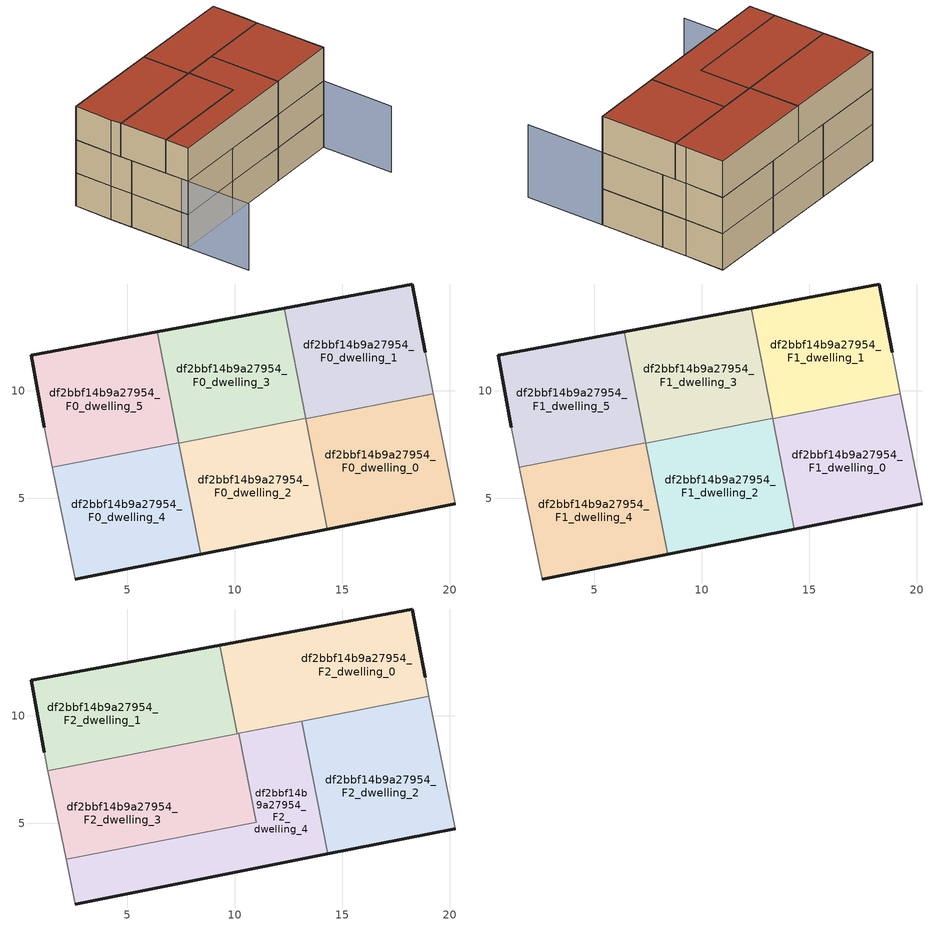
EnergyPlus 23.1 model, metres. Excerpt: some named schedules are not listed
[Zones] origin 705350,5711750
df2bbf14b9a27954_F0_dwelling_0
 floor ground (EU_floor_Construction): 20.24,4.75 19.23,9.86 13.31,8.7 14.3,3.58 z0
 wall outside (EU_wall_Construction): 20.24,4.75 14.3,3.58 z0:3
 wall adiabatic (EU_wall_Construction): 19.23,9.86 20.24,4.75 z0:3
 wall to df2bbf14b9a27954_F0_dwelling_1 (EU_wall_Construction): 13.31,8.7 19.23,9.86 z0:3
 wall to df2bbf14b9a27954_F0_dwelling_2 (EU_wall_Construction): 14.3,3.58 13.31,8.7 z0:3
df2bbf14b9a27954_F0_dwelling_1
 floor ground (EU_floor_Construction): 19.23,9.86 18.85,11.8 18.25,14.96 12.3,13.85 13.31,8.7 z0
 wall outside (EU_wall_Construction): 12.3,13.85 18.25,14.96 18.85,11.8 z0:3
 wall adiabatic (EU_wall_Construction): 18.85,11.8 19.23,9.86 z0:3
 wall to df2bbf14b9a27954_F0_dwelling_3 (EU_wall_Construction): 13.3,8.72 12.3,13.85 z0:3
 wall to df2bbf14b9a27954_F0_dwelling_2 (EU_wall_Construction): 13.3,8.7 13.3,8.72 z0:3
df2bbf14b9a27954_F0_dwelling_2
 floor ground (EU_floor_Construction): 14.3,3.58 13.3,8.72 7.41,7.57 8.41,2.41 z0
 wall outside (EU_wall_Construction): 14.3,3.58 8.41,2.41 z0:3
 wall to df2bbf14b9a27954_F0_dwelling_3 (EU_wall_Construction): 7.41,7.57 13.3,8.72 z0:3
 wall to df2bbf14b9a27954_F0_dwelling_4 (EU_wall_Construction): 8.41,2.41 7.41,7.57 z0:3
df2bbf14b9a27954_F0_dwelling_3
 floor ground (EU_floor_Construction): 13.3,8.72 12.3,13.85 6.4,12.74 7.41,7.57 z0
 wall outside (EU_wall_Construction): 6.4,12.74 12.3,13.85 z0:3
 wall to df2bbf14b9a27954_F0_dwelling_5 (EU_wall_Construction): 7.4,7.59 6.4,12.74 z0:3
 wall to df2bbf14b9a27954_F0_dwelling_4 (EU_wall_Construction): 7.4,7.57 7.4,7.59 z0:3
df2bbf14b9a27954_F0_dwelling_4
 floor ground (EU_floor_Construction): 8.41,2.41 7.4,7.59 1.52,6.44 2.59,1.25 z0
 wall outside (EU_wall_Construction): 8.41,2.41 2.59,1.25 z0:3
 wall adiabatic (EU_wall_Construction): 2.59,1.25 1.52,6.44 z0:3
 wall to df2bbf14b9a27954_F0_dwelling_5 (EU_wall_Construction): 1.52,6.44 7.4,7.59 z0:3
df2bbf14b9a27954_F0_dwelling_5
 floor ground (EU_floor_Construction): 7.4,7.59 6.4,12.74 0.55,11.64 1.14,8.31 1.52,6.44 z0
 wall outside (EU_wall_Construction): 1.14,8.31 0.55,11.64 6.4,12.74 z0:3
 wall adiabatic (EU_wall_Construction): 1.52,6.44 1.14,8.31 z0:3
df2bbf14b9a27954_F1_dwelling_0
 floor to df2bbf14b9a27954_F0_dwelling_0 (EU_floor_Construction): 20.24,4.75 19.23,9.86 13.31,8.7 14.3,3.58 z3
 wall outside (EU_wall_Construction): 20.24,4.75 14.3,3.58 z3:6
 wall adiabatic (EU_wall_Construction): 19.23,9.86 20.24,4.75 z3:6
 wall to df2bbf14b9a27954_F1_dwelling_1 (EU_wall_Construction): 13.31,8.7 19.23,9.86 z3:6
 wall to df2bbf14b9a27954_F1_dwelling_2 (EU_wall_Construction): 14.3,3.58 13.31,8.7 z3:6
df2bbf14b9a27954_F1_dwelling_1
 floor to df2bbf14b9a27954_F0_dwelling_1 (EU_floor_Construction): 19.23,9.86 18.85,11.8 18.25,14.96 12.3,13.85 13.31,8.7 z3
 wall outside (EU_wall_Construction): 12.3,13.85 18.25,14.96 18.85,11.8 z3:6
 wall adiabatic (EU_wall_Construction): 18.85,11.8 19.23,9.86 z3:6
 wall to df2bbf14b9a27954_F1_dwelling_3 (EU_wall_Construction): 13.3,8.72 12.3,13.85 z3:6
 wall to df2bbf14b9a27954_F1_dwelling_2 (EU_wall_Construction): 13.3,8.7 13.3,8.72 z3:6
df2bbf14b9a27954_F1_dwelling_2
 floor to df2bbf14b9a27954_F0_dwelling_2 (EU_floor_Construction): 14.3,3.58 13.3,8.72 7.41,7.57 8.41,2.41 z3
 wall outside (EU_wall_Construction): 14.3,3.58 8.41,2.41 z3:6
 wall to df2bbf14b9a27954_F1_dwelling_3 (EU_wall_Construction): 7.41,7.57 13.3,8.72 z3:6
 wall to df2bbf14b9a27954_F1_dwelling_4 (EU_wall_Construction): 8.41,2.41 7.41,7.57 z3:6
df2bbf14b9a27954_F1_dwelling_3
 floor to df2bbf14b9a27954_F0_dwelling_3 (EU_floor_Construction): 13.3,8.72 12.3,13.85 6.4,12.74 7.41,7.57 z3
 wall outside (EU_wall_Construction): 6.4,12.74 12.3,13.85 z3:6
 wall to df2bbf14b9a27954_F1_dwelling_5 (EU_wall_Construction): 7.4,7.59 6.4,12.74 z3:6
 wall to df2bbf14b9a27954_F1_dwelling_4 (EU_wall_Construction): 7.4,7.57 7.4,7.59 z3:6
df2bbf14b9a27954_F1_dwelling_4
 floor to df2bbf14b9a27954_F0_dwelling_4 (EU_floor_Construction): 8.41,2.41 7.4,7.59 1.52,6.44 2.59,1.25 z3
 wall outside (EU_wall_Construction): 8.41,2.41 2.59,1.25 z3:6
 wall adiabatic (EU_wall_Construction): 2.59,1.25 1.52,6.44 z3:6
 wall to df2bbf14b9a27954_F1_dwelling_5 (EU_wall_Construction): 1.52,6.44 7.4,7.59 z3:6
df2bbf14b9a27954_F1_dwelling_5
 floor to df2bbf14b9a27954_F0_dwelling_5 (EU_floor_Construction): 7.4,7.59 6.4,12.74 0.55,11.64 1.14,8.31 1.52,6.44 z3
 wall outside (EU_wall_Construction): 1.14,8.31 0.55,11.64 6.4,12.74 z3:6
 wall adiabatic (EU_wall_Construction): 1.52,6.44 1.14,8.31 z3:6
df2bbf14b9a27954_F2_dwelling_0
 floor to df2bbf14b9a27954_F1_dwelling_1 (EU_floor_Construction): 19.02,10.9 18.85,11.8 18.25,14.96 12.3,13.85 13.1,9.75 z6
 floor to df2bbf14b9a27954_F1_dwelling_3 (EU_floor_Construction): 13.1,9.75 12.3,13.85 9.31,13.28 10.11,9.17 z6
 wall outside (EU_wall_Construction): 9.31,13.28 18.25,14.96 18.85,11.8 z6:9
 wall adiabatic (EU_wall_Construction): 18.85,11.8 19.02,10.9 z6:9
 wall to df2bbf14b9a27954_F2_dwelling_1 (EU_wall_Construction): 10.11,9.17 9.31,13.28 z6:9
 wall to df2bbf14b9a27954_F2_dwelling_2 (EU_wall_Construction): 19.02,10.9 13.12,9.75 z6:9
 wall to df2bbf14b9a27954_F2_dwelling_4 (EU_wall_Construction): 13.12,9.75 10.18,9.18 z6:9
 wall to df2bbf14b9a27954_F2_dwelling_3 (EU_wall_Construction): 10.18,9.18 10.11,9.17 z6:9
 roof outside (EU_roof_Construction): 18.25,14.96 18.85,11.8 19.02,10.9 10.11,9.17 9.31,13.28 z9
df2bbf14b9a27954_F2_dwelling_1
 floor to df2bbf14b9a27954_F1_dwelling_5 (EU_floor_Construction): 7.2,8.6 6.4,12.74 0.55,11.64 1.14,8.31 1.32,7.45 z6
 floor to df2bbf14b9a27954_F1_dwelling_3 (EU_floor_Construction): 10.11,9.17 9.31,13.28 6.4,12.74 7.2,8.6 z6
 wall outside (EU_wall_Construction): 1.14,8.31 0.55,11.64 9.31,13.28 z6:9
 wall adiabatic (EU_wall_Construction): 1.32,7.45 1.14,8.31 z6:9
 wall to df2bbf14b9a27954_F2_dwelling_3 (EU_wall_Construction): 10.11,9.17 1.32,7.45 z6:9
 roof outside (EU_roof_Construction): 9.31,13.28 10.11,9.17 1.32,7.45 1.14,8.31 0.55,11.64 z9
df2bbf14b9a27954_F2_dwelling_2
 floor to df2bbf14b9a27954_F1_dwelling_0 (EU_floor_Construction): 20.24,4.75 19.23,9.86 13.32,8.71 14.32,3.58 z6
 floor to df2bbf14b9a27954_F1_dwelling_1 (EU_floor_Construction): 19.23,9.86 19.02,10.9 13.12,9.75 13.32,8.71 z6
 wall outside (EU_wall_Construction): 20.24,4.75 14.32,3.58 z6:9
 wall to df2bbf14b9a27954_F2_dwelling_4 (EU_wall_Construction): 14.32,3.58 13.12,9.75 z6:9
 wall adiabatic (EU_wall_Construction): 19.02,10.9 20.24,4.75 z6:9
 roof outside (EU_roof_Construction): 19.02,10.9 20.24,4.75 14.32,3.58 13.12,9.75 z9
df2bbf14b9a27954_F2_dwelling_3
 floor to df2bbf14b9a27954_F1_dwelling_3 (EU_floor_Construction): 10.39,8.15 10.18,9.18 7.2,8.6 7.41,7.57 z6
 floor to df2bbf14b9a27954_F1_dwelling_4 (EU_floor_Construction): 8.01,4.48 7.4,7.59 1.52,6.44 2.16,3.34 z6
 floor to df2bbf14b9a27954_F1_dwelling_5 (EU_floor_Construction): 7.4,7.59 7.2,8.6 1.32,7.45 1.52,6.44 z6
 floor to df2bbf14b9a27954_F1_dwelling_2 (EU_floor_Construction): 10.99,5.06 10.39,8.15 7.41,7.57 8.01,4.48 z6
 wall to df2bbf14b9a27954_F2_dwelling_4 (EU_wall_Construction): 10.18,9.18 10.99,5.06 2.16,3.34 z6:9
 wall adiabatic (EU_wall_Construction): 2.16,3.34 1.32,7.45 z6:9
 roof outside (EU_roof_Construction): 10.18,9.18 10.99,5.06 2.16,3.34 1.32,7.45 z9
df2bbf14b9a27954_F2_dwelling_4
 floor to df2bbf14b9a27954_F1_dwelling_2 (EU_floor_Construction): 14.3,3.58 13.3,8.72 10.39,8.15 10.99,5.06 8.01,4.48 8.41,2.41 z6
 floor to df2bbf14b9a27954_F1_dwelling_0 (EU_floor_Construction): 14.32,3.58 13.32,8.71 13.31,8.7 14.3,3.58 z6
 floor to df2bbf14b9a27954_F1_dwelling_4 (EU_floor_Construction): 8.41,2.41 8.01,4.48 2.16,3.34 2.59,1.25 z6
 floor to df2bbf14b9a27954_F1_dwelling_1 (EU_floor_Construction): 13.32,8.71 13.12,9.75 13.1,9.75 13.31,8.7 z6
 floor to df2bbf14b9a27954_F1_dwelling_3 (EU_floor_Construction): 13.3,8.72 13.1,9.75 10.18,9.18 10.39,8.15 z6
 wall outside (EU_wall_Construction): 14.32,3.58 2.59,1.25 z6:9
 wall adiabatic (EU_wall_Construction): 2.59,1.25 2.16,3.34 z6:9
 roof outside (EU_roof_Construction): 13.12,9.75 14.32,3.58 2.59,1.25 2.16,3.34 10.99,5.06 10.18,9.18 z9
shading: 1.14,8.32 3.72,-4.26 / 21.46,-1.51 18.85,11.8 z0:6
[Building]
EU S2 Campaign: North Axis=0; Terrain=City; Solar Distribution=FullExterior
[Site:Location]
London: Latitude=51.5; Longitude=-0.5; Time Zone=0; Elevation=25
[SizingPeriod:WeatherFileDays]
AnnualSizingPeriod: Begin Month=1; Begin Day of Month=1; End Month=12; End Day of Month=31; Day of Week for Start Day=Monday; Use Weather File Daylight Saving Period=No; Use Weather File Rain and Snow Indicators=No
[MATERIAL]
EU_InternalMass_Material: Roughness=MediumRough; Thickness=0.1; Conductivity=1; Density=1800; Specific Heat=900; Thermal Absorptance=0.9; Solar Absorptance=0.7; Visible Absorptance=0.7
[MATERIAL:NOMASS] Roughness=MediumRough; Thermal Absorptance=0.9; Solar Absorptance=0.7; Visible Absorptance=0.7
Name | Thermal Resistance
EU_wall_NoMass | 1.04674
EU_roof_NoMass | 4.32442
EU_floor_NoMass | 2.04616
[CONSTRUCTION]
EU_wall_Construction: EU_wall_NoMass
EU_roof_Construction: EU_roof_NoMass
EU_floor_Construction: EU_floor_NoMass
EU_InternalMass_Construction: EU_InternalMass_Material
[ZONE] Type=1; Multiplier=1; Ceiling Height=autocalculate; Floor Area=autocalculate; Part of Total Floor Area=Yes
Name | Volume
df2bbf14b9a27954_F0_dwelling_0; df2bbf14b9a27954_F1_dwelling_0 | 94.5513
df2bbf14b9a27954_F2_dwelling_0 | 113.481
df2bbf14b9a27954_F0_dwelling_1; df2bbf14b9a27954_F1_dwelling_1 | 94.5747
df2bbf14b9a27954_F2_dwelling_1 | 113.491
df2bbf14b9a27954_F0_dwelling_2; df2bbf14b9a27954_F1_dwelling_2 | 94.5762
df2bbf14b9a27954_F2_dwelling_2 | 113.474
df2bbf14b9a27954_F0_dwelling_3; df2bbf14b9a27954_F1_dwelling_3 | 94.5784
df2bbf14b9a27954_F2_dwelling_3 | 113.487
df2bbf14b9a27954_F0_dwelling_4; df2bbf14b9a27954_F1_dwelling_4 | 94.5696
df2bbf14b9a27954_F2_dwelling_4 | 113.468
df2bbf14b9a27954_F0_dwelling_5; df2bbf14b9a27954_F1_dwelling_5 | 94.5732
[INTERNALMASS] Construction=EU_InternalMass_Construction
Name | Zone or ZoneList | Surface Area
df2bbf14b9a27954_F0_dwelling_0_EU_InternalMass | df2bbf14b9a27954_F0_dwelling_0 | 31.5184
df2bbf14b9a27954_F0_dwelling_1_EU_InternalMass | df2bbf14b9a27954_F0_dwelling_1 | 31.5244
df2bbf14b9a27954_F0_dwelling_2_EU_InternalMass | df2bbf14b9a27954_F0_dwelling_2 | 31.524
df2bbf14b9a27954_F0_dwelling_3_EU_InternalMass | df2bbf14b9a27954_F0_dwelling_3 | 31.5257
df2bbf14b9a27954_F0_dwelling_4_EU_InternalMass | df2bbf14b9a27954_F0_dwelling_4 | 31.5222
df2bbf14b9a27954_F0_dwelling_5_EU_InternalMass | df2bbf14b9a27954_F0_dwelling_5 | 31.5237
df2bbf14b9a27954_F1_dwelling_0_EU_InternalMass | df2bbf14b9a27954_F1_dwelling_0 | 31.5184
df2bbf14b9a27954_F1_dwelling_1_EU_InternalMass | df2bbf14b9a27954_F1_dwelling_1 | 31.5244
df2bbf14b9a27954_F1_dwelling_2_EU_InternalMass | df2bbf14b9a27954_F1_dwelling_2 | 31.524
df2bbf14b9a27954_F1_dwelling_3_EU_InternalMass | df2bbf14b9a27954_F1_dwelling_3 | 31.5257
df2bbf14b9a27954_F1_dwelling_4_EU_InternalMass | df2bbf14b9a27954_F1_dwelling_4 | 31.5222
df2bbf14b9a27954_F1_dwelling_5_EU_InternalMass | df2bbf14b9a27954_F1_dwelling_5 | 31.5237
df2bbf14b9a27954_F2_dwelling_0_EU_InternalMass | df2bbf14b9a27954_F2_dwelling_0 | 37.8265
df2bbf14b9a27954_F2_dwelling_1_EU_InternalMass | df2bbf14b9a27954_F2_dwelling_1 | 37.8306
df2bbf14b9a27954_F2_dwelling_2_EU_InternalMass | df2bbf14b9a27954_F2_dwelling_2 | 37.8254
df2bbf14b9a27954_F2_dwelling_3_EU_InternalMass | df2bbf14b9a27954_F2_dwelling_3 | 37.8288
df2bbf14b9a27954_F2_dwelling_4_EU_InternalMass | df2bbf14b9a27954_F2_dwelling_4 | 37.8226
[OTHEREQUIPMENT] Fuel Type=Electricity; Design Level Calculation Method=Watts/Area; Power per Zone Floor Area=1; Fraction Latent=0; Fraction Radiant=0; Fraction Lost=0; Carbon Dioxide Generation Rate=0; EndUse Subcategory=EU_Step8_InternalGains
Name | Zone or ZoneList or Space or SpaceList | Schedule
EU_Step8_InternalGain_df2bbf14b9a27954_F0_dwelling_0_f000 | df2bbf14b9a27954_F0_dwelling_0 | EU_Step8_GainSchedule_df2bbf14b9a27954_F0_dwelling_0_f000
EU_Step8_InternalGain_df2bbf14b9a27954_F0_dwelling_1_f000 | df2bbf14b9a27954_F0_dwelling_1 | EU_Step8_GainSchedule_df2bbf14b9a27954_F0_dwelling_1_f000
EU_Step8_InternalGain_df2bbf14b9a27954_F0_dwelling_2_f000 | df2bbf14b9a27954_F0_dwelling_2 | EU_Step8_GainSchedule_df2bbf14b9a27954_F0_dwelling_2_f000
EU_Step8_InternalGain_df2bbf14b9a27954_F0_dwelling_3_f000 | df2bbf14b9a27954_F0_dwelling_3 | EU_Step8_GainSchedule_df2bbf14b9a27954_F0_dwelling_3_f000
EU_Step8_InternalGain_df2bbf14b9a27954_F0_dwelling_4_f000 | df2bbf14b9a27954_F0_dwelling_4 | EU_Step8_GainSchedule_df2bbf14b9a27954_F0_dwelling_4_f000
EU_Step8_InternalGain_df2bbf14b9a27954_F0_dwelling_5_f000 | df2bbf14b9a27954_F0_dwelling_5 | EU_Step8_GainSchedule_df2bbf14b9a27954_F0_dwelling_5_f000
EU_Step8_InternalGain_df2bbf14b9a27954_F1_dwelling_0_f000 | df2bbf14b9a27954_F1_dwelling_0 | EU_Step8_GainSchedule_df2bbf14b9a27954_F1_dwelling_0_f000
EU_Step8_InternalGain_df2bbf14b9a27954_F1_dwelling_1_f000 | df2bbf14b9a27954_F1_dwelling_1 | EU_Step8_GainSchedule_df2bbf14b9a27954_F1_dwelling_1_f000
EU_Step8_InternalGain_df2bbf14b9a27954_F1_dwelling_2_f000 | df2bbf14b9a27954_F1_dwelling_2 | EU_Step8_GainSchedule_df2bbf14b9a27954_F1_dwelling_2_f000
EU_Step8_InternalGain_df2bbf14b9a27954_F1_dwelling_3_f000 | df2bbf14b9a27954_F1_dwelling_3 | EU_Step8_GainSchedule_df2bbf14b9a27954_F1_dwelling_3_f000
EU_Step8_InternalGain_df2bbf14b9a27954_F1_dwelling_4_f000 | df2bbf14b9a27954_F1_dwelling_4 | EU_Step8_GainSchedule_df2bbf14b9a27954_F1_dwelling_4_f000
EU_Step8_InternalGain_df2bbf14b9a27954_F1_dwelling_5_f000 | df2bbf14b9a27954_F1_dwelling_5 | EU_Step8_GainSchedule_df2bbf14b9a27954_F1_dwelling_5_f000
EU_Step8_InternalGain_df2bbf14b9a27954_F2_dwelling_0_f000 | df2bbf14b9a27954_F2_dwelling_0 | EU_Step8_GainSchedule_df2bbf14b9a27954_F2_dwelling_0_f000
EU_Step8_InternalGain_df2bbf14b9a27954_F2_dwelling_1_f000 | df2bbf14b9a27954_F2_dwelling_1 | EU_Step8_GainSchedule_df2bbf14b9a27954_F2_dwelling_1_f000
EU_Step8_InternalGain_df2bbf14b9a27954_F2_dwelling_2_f000 | df2bbf14b9a27954_F2_dwelling_2 | EU_Step8_GainSchedule_df2bbf14b9a27954_F2_dwelling_2_f000
EU_Step8_InternalGain_df2bbf14b9a27954_F2_dwelling_3_f000 | df2bbf14b9a27954_F2_dwelling_3 | EU_Step8_GainSchedule_df2bbf14b9a27954_F2_dwelling_3_f000
EU_Step8_InternalGain_df2bbf14b9a27954_F2_dwelling_4_f000 | df2bbf14b9a27954_F2_dwelling_4 | EU_Step8_GainSchedule_df2bbf14b9a27954_F2_dwelling_4_f000
[ZONEVENTILATION:DESIGNFLOWRATE] Schedule=EU_AlwaysOn; Design Flow Rate Calculation Method=AirChanges/Hour; Air Changes per Hour=0.488719; Ventilation Type=Natural; Fan Pressure Rise=0; Fan Total Efficiency=1; Constant Term Coefficient=1; Temperature Term Coefficient=0; Velocity Term Coefficient=0; Velocity Squared Term Coefficient=0; Minimum Indoor Temperature=-100; Maximum Indoor Temperature=100; Delta Temperature=-100; Minimum Outdoor Temperature=-100; Maximum Outdoor Temperature=100; Maximum Wind Speed=40
Name | Zone or ZoneList or Space or SpaceList
EU_ConstantAir_df2bbf14b9a27954_F0_dwelling_0 | df2bbf14b9a27954_F0_dwelling_0
EU_ConstantAir_df2bbf14b9a27954_F0_dwelling_1 | df2bbf14b9a27954_F0_dwelling_1
EU_ConstantAir_df2bbf14b9a27954_F0_dwelling_2 | df2bbf14b9a27954_F0_dwelling_2
EU_ConstantAir_df2bbf14b9a27954_F0_dwelling_3 | df2bbf14b9a27954_F0_dwelling_3
EU_ConstantAir_df2bbf14b9a27954_F0_dwelling_4 | df2bbf14b9a27954_F0_dwelling_4
EU_ConstantAir_df2bbf14b9a27954_F0_dwelling_5 | df2bbf14b9a27954_F0_dwelling_5
EU_ConstantAir_df2bbf14b9a27954_F1_dwelling_0 | df2bbf14b9a27954_F1_dwelling_0
EU_ConstantAir_df2bbf14b9a27954_F1_dwelling_1 | df2bbf14b9a27954_F1_dwelling_1
EU_ConstantAir_df2bbf14b9a27954_F1_dwelling_2 | df2bbf14b9a27954_F1_dwelling_2
EU_ConstantAir_df2bbf14b9a27954_F1_dwelling_3 | df2bbf14b9a27954_F1_dwelling_3
EU_ConstantAir_df2bbf14b9a27954_F1_dwelling_4 | df2bbf14b9a27954_F1_dwelling_4
EU_ConstantAir_df2bbf14b9a27954_F1_dwelling_5 | df2bbf14b9a27954_F1_dwelling_5
EU_ConstantAir_df2bbf14b9a27954_F2_dwelling_0 | df2bbf14b9a27954_F2_dwelling_0
EU_ConstantAir_df2bbf14b9a27954_F2_dwelling_1 | df2bbf14b9a27954_F2_dwelling_1
EU_ConstantAir_df2bbf14b9a27954_F2_dwelling_2 | df2bbf14b9a27954_F2_dwelling_2
EU_ConstantAir_df2bbf14b9a27954_F2_dwelling_3 | df2bbf14b9a27954_F2_dwelling_3
EU_ConstantAir_df2bbf14b9a27954_F2_dwelling_4 | df2bbf14b9a27954_F2_dwelling_4
[HVACTEMPLATE:THERMOSTAT] Constant Heating Setpoint=20; Constant Cooling Setpoint=50
EU_HeatOnly_df2bbf14b9a27954_F0_dwelling_0; EU_HeatOnly_df2bbf14b9a27954_F0_dwelling_1; EU_HeatOnly_df2bbf14b9a27954_F0_dwelling_2; EU_HeatOnly_df2bbf14b9a27954_F0_dwelling_3; EU_HeatOnly_df2bbf14b9a27954_F0_dwelling_4; EU_HeatOnly_df2bbf14b9a27954_F0_dwelling_5; EU_HeatOnly_df2bbf14b9a27954_F1_dwelling_0; EU_HeatOnly_df2bbf14b9a27954_F1_dwelling_1; EU_HeatOnly_df2bbf14b9a27954_F1_dwelling_2; EU_HeatOnly_df2bbf14b9a27954_F1_dwelling_3; EU_HeatOnly_df2bbf14b9a27954_F1_dwelling_4; EU_HeatOnly_df2bbf14b9a27954_F1_dwelling_5; EU_HeatOnly_df2bbf14b9a27954_F2_dwelling_0; EU_HeatOnly_df2bbf14b9a27954_F2_dwelling_1; EU_HeatOnly_df2bbf14b9a27954_F2_dwelling_2; EU_HeatOnly_df2bbf14b9a27954_F2_dwelling_3; EU_HeatOnly_df2bbf14b9a27954_F2_dwelling_4
[HVACTEMPLATE:ZONE:IDEALLOADSAIRSYSTEM] System Availability Schedule=EU_AlwaysOn; Maximum Heating Supply Air Temperature=50; Minimum Cooling Supply Air Temperature=13; Maximum Heating Supply Air Humidity Ratio=0.0156; Minimum Cooling Supply Air Humidity Ratio=0.0077; Heating Limit=NoLimit; Cooling Limit=NoLimit; Heating Availability Schedule=EU_AlwaysOn; Cooling Availability Schedule=EU_CoolingOff; Dehumidification Control Type=ConstantSensibleHeatRatio; Cooling Sensible Heat Ratio=0.7; Dehumidification Setpoint=60; Humidification Control Type=None; Humidification Setpoint=30; Outdoor Air Method=None; Outdoor Air Flow Rate per Person=0.00944; Outdoor Air Flow Rate per Zone Floor Area=0; Outdoor Air Flow Rate per Zone=0; Demand Controlled Ventilation Type=None; Outdoor Air Economizer Type=NoEconomizer; Heat Recovery Type=None; Sensible Heat Recovery Effectiveness=0.7; Latent Heat Recovery Effectiveness=0.65
Name | Template Thermostat
df2bbf14b9a27954_F0_dwelling_0 | EU_HeatOnly_df2bbf14b9a27954_F0_dwelling_0
df2bbf14b9a27954_F0_dwelling_1 | EU_HeatOnly_df2bbf14b9a27954_F0_dwelling_1
df2bbf14b9a27954_F0_dwelling_2 | EU_HeatOnly_df2bbf14b9a27954_F0_dwelling_2
df2bbf14b9a27954_F0_dwelling_3 | EU_HeatOnly_df2bbf14b9a27954_F0_dwelling_3
df2bbf14b9a27954_F0_dwelling_4 | EU_HeatOnly_df2bbf14b9a27954_F0_dwelling_4
df2bbf14b9a27954_F0_dwelling_5 | EU_HeatOnly_df2bbf14b9a27954_F0_dwelling_5
df2bbf14b9a27954_F1_dwelling_0 | EU_HeatOnly_df2bbf14b9a27954_F1_dwelling_0
df2bbf14b9a27954_F1_dwelling_1 | EU_HeatOnly_df2bbf14b9a27954_F1_dwelling_1
df2bbf14b9a27954_F1_dwelling_2 | EU_HeatOnly_df2bbf14b9a27954_F1_dwelling_2
